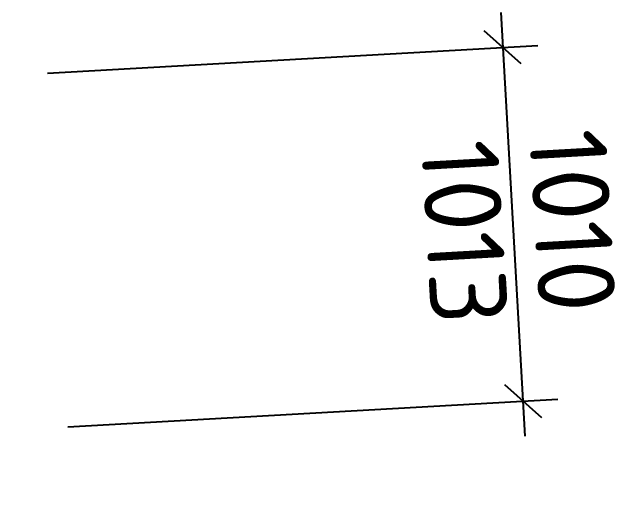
# Model space of a CAD drawing. Header units: metres. Extents: x 107714.6 to 107779.2, y 110780.1 to 110851.4.
# Drawn here: x 107728.557 to 107730.316, y 110780.087 to 110781.494 of the extents above; entities that cross this region are included whole.
import ezdxf

# ---------------------------------------------------------------- set-up
doc = ezdxf.new("R2010")
doc.units = ezdxf.units.M
doc.header["$PDMODE"] = 35
doc.header["$PDSIZE"] = 0.001
doc.styles.add('GOST 2.304 type A', font='isocpeur.ttf')
doc.dimstyles.new('ISO-25', dxfattribs={"dimtxt": 0.22, "dimasz": 0.1, "dimexe": 0.1, "dimexo": 0, "dimgap": 0.06, "dimtad": 1, "dimdec": 0, "dimlfac": 1000, "dimtxsty": 'GOST 2.304 type A', "dimblk": 'OBLIQUE', "dimcen": 2.5, "dimdle": 0.1, "dimadec": 0, "dimazin": 0, "dimtfac": 1, "dimtdec": 0, "dimtmove": 0, "dimatfit": 3, "dimfxl": 1, "dimarcsym": 0})
doc.dimstyles.new('снизу', dxfattribs={"dimtxt": 0.22, "dimasz": 0.1, "dimexe": 0.1, "dimexo": 0, "dimgap": 0.06, "dimtad": 1, "dimdec": 0, "dimlfac": 1000, "dimtxsty": 'GOST 2.304 type A', "dimblk": 'OBLIQUE', "dimcen": 2.5, "dimdle": 0.1, "dimse1": 1, "dimse2": 1, "dimsd1": 1, "dimsd2": 1, "dimadec": 0, "dimazin": 0, "dimtfac": 1, "dimtdec": 0, "dimtmove": 0, "dimatfit": 3, "dimfxl": 1, "dimarcsym": 0})

# ---------------------------------------------------------------- blocks, each defined once
blk = doc.blocks.new('_Oblique')
at = {"color": 0, "linetype": 'ByBlock', "lineweight": -2}
blk.add_line((-0.5, -0.5), (0.5, 0.5), dxfattribs=at)
blk = doc.blocks.new('*D42')
at = {"color": 0, "lineweight": -2, "transparency": 16777216}
for p, q in [((107729.9485, 110781.4937), (107730.0172, 110780.2857)), ((107728.6572, 110781.3202), (107730.054, 110781.3996)), ((107728.7145, 110780.3118), (107730.1114, 110780.3912))]:
    blk.add_line(p, q, dxfattribs=at)
at = {"layer": 'Defpoints', "color": 0, "transparency": 16777216}
for p in [(107728.6572, 110781.3202), (107730.0115, 110780.3855), (107728.7145, 110780.3118)]:
    blk.add_point(p, dxfattribs=at)
at = {"color": 0, "lineweight": -2, "transparency": 16777216, "xscale": 0.1, "yscale": 0.1, "zscale": 0.1}
for p, rotation in [((107729.9542, 110781.3939), 93.25304974487426), ((107730.0115, 110780.3855), 273.2530497448743)]:
    blk.add_blockref('_Oblique', p, dxfattribs=dict(at, rotation=rotation))
at = {"color": 0, "transparency": 16777216, "insert": (107730.1526, 110780.8994), "char_height": 0.22, "attachment_point": 5, "rotation": 273.253, "style": 'GOST 2.304 type A'}
blk.add_mtext('1010', dxfattribs=at)
blk = doc.blocks.new('*D41')
at = {"layer": 'Defpoints', "color": 0, "transparency": 16777216}
for p in [(107729.6579, 110781.1622), (107728.5568, 110781.0996, 21.7613), (107728.6003, 110780.0873, 21.6143)]:
    blk.add_point(p, dxfattribs=at)
at = {"color": 0, "transparency": 16777216, "insert": (107729.845, 110780.8668), "char_height": 0.22, "attachment_point": 5, "rotation": 273.253, "style": 'GOST 2.304 type A'}
blk.add_mtext('1013', dxfattribs=at)

msp = doc.modelspace()

# ---------------------------------------------------------------- dimensions: what is measured, and where the dimension line sits
dim = msp.add_linear_dim(base=(107730.0115, 110780.3855), p1=(107728.6572, 110781.3202), p2=(107728.7145, 110780.3118), angle=273.253, dimstyle='ISO-25', override={"dimtmove": 1})
dim.commit()
dim.dimension.update_dxf_attribs({"geometry": '*D42', "text_midpoint": (107730.1526, 110780.8994)})
dim = msp.add_linear_dim(base=(107729.6579, 110781.1622), p1=(107728.6003, 110780.0873, 21.6143), p2=(107728.5568, 110781.0996, 21.7613), angle=273.253, dimstyle='снизу')
dim.commit()
dim.dimension.update_dxf_attribs({"geometry": '*D41', "text_midpoint": (107729.6753, 110780.8572), "dimtype": 160})

doc.saveas('drawing.dxf')
